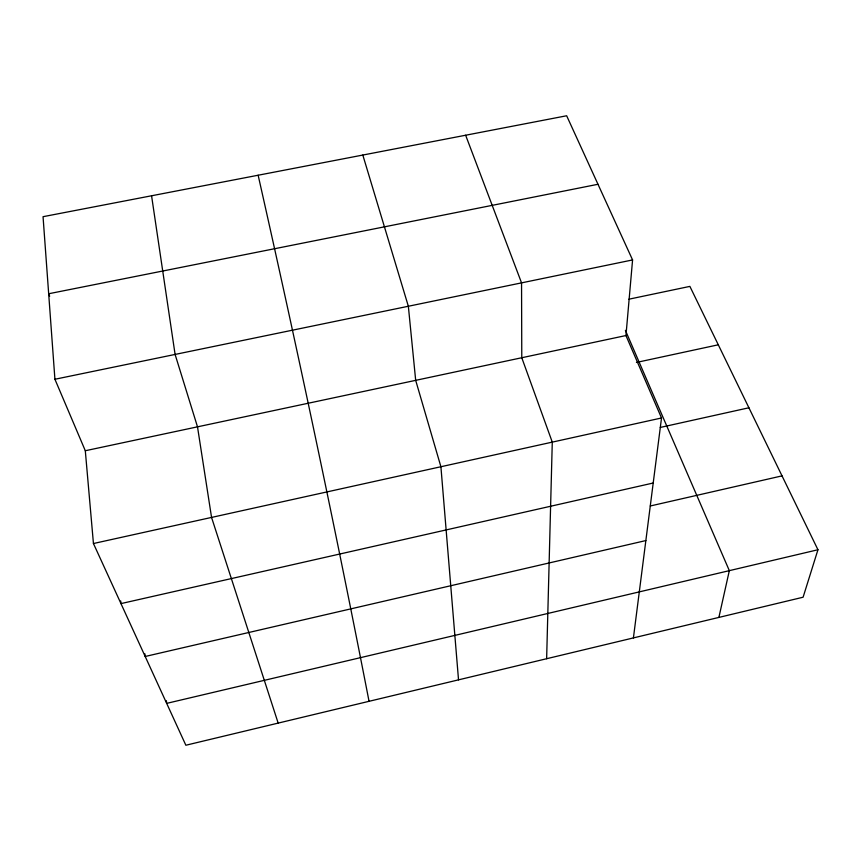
<?xml version="1.0" encoding="UTF-8"?>
<svg xmlns="http://www.w3.org/2000/svg" width="861" height="861" viewBox="0 0 861 861"><rect width="100%" height="100%" fill="white"/><g stroke="black" fill="none" stroke-linecap="round" stroke-linejoin="round"><path stroke-width="1.29" d="M546.638 658.719L552.278 442.123L521.777 357.745L521.551 282.871L465.64 135.231M633.416 637.915L661.517 417.983L625.947 335.542L632.577 259.936L566.656 115.761L43.05 216.692L54.921 379.26L85.304 450.744L93.44 543.528L185.858 745.239L803.098 597.222L817.95 549.748L689.887 286.39L628.907 299.197M718.892 617.412L729.332 570.649L625.398 330.355M817.95 549.748L166.679 703.372L166.367 700.725M645.858 540.568L145.186 656.48L144.896 653.833M650.259 505.988L782.025 475.875M653.208 483.01L120.96 603.604L120.701 600.956M660.258 427.443L748.909 407.78M93.44 543.528L661.517 417.983M636.44 362.449L718.289 344.798M85.304 450.744L625.947 335.542M54.921 379.26L632.577 259.936M597.986 184.276L48.679 293.752L49.669 296.238M278.168 723.1L211.558 517.429L197.503 426.841L175.095 354.431L151.568 195.77M362.815 155.055L408.351 306.258L415.68 380.347L440.907 466.737L458.526 679.856M258.139 175.235C297.572 350.072 334.8 525.382 369.046 701.317"/></g></svg>
